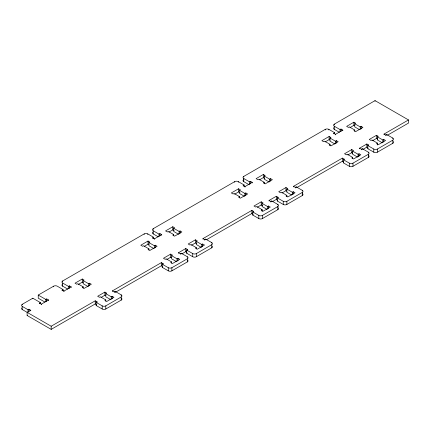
<?xml version="1.0" encoding="UTF-8"?>
<svg xmlns="http://www.w3.org/2000/svg" width="430" height="430" viewBox="0 0 430 430"><rect width="100%" height="100%" fill="white"/><g stroke="black" fill="none" stroke-linecap="round" stroke-linejoin="round"><path stroke-width="0.64" d="M97.056 302.435L97.056 301.844L95.245 300.801L51.181 326.236L22.252 309.536L22.252 306.396A2.558 1.478 0 0 1 22.252 304.306L32.814 298.21L40.398 302.591L40.398 303.768M44.887 302.043L38.243 298.21L38.243 295.071L53.637 286.187A2.558 1.478 0 0 1 57.238 286.176L63.033 289.524L63.033 290.895M62.689 281.548L62.689 280.962L144.174 233.915A2.558 1.478 0 0 1 147.796 233.915L153.575 237.252L153.575 238.43M153.225 229.475L153.225 228.69L234.71 181.643A2.558 1.478 0 0 1 238.333 181.643L244.111 184.981L244.111 186.351M243.762 177.004L243.762 176.418L325.247 129.376A2.558 1.478 0 0 1 328.869 129.376L334.647 132.709L334.647 133.886M334.298 124.931L334.298 124.146L375.041 100.625L408.5 119.943L408.5 123.077L387.618 135.133M22.252 306.396L28.025 309.734L28.934 309.213L30.745 310.256L30.745 310.847M39.495 303.704L39.495 303.112L40.398 302.591M45.833 301.613L45.833 299.452L46.741 298.931L48.547 299.979L48.547 300.565M62.13 290.632L62.13 290.046L63.033 289.524M62.689 280.962A2.558 1.478 0 0 0 62.689 283.053L68.467 286.385L69.375 285.864L71.181 286.907L71.181 287.498M152.666 238.365L152.666 237.774L153.575 237.252M153.225 228.69A2.558 1.478 0 0 0 153.225 230.781L159.003 234.113L159.912 233.592L161.718 234.64L161.718 235.226M243.203 186.093L243.203 185.502L244.111 184.981M243.762 176.418A2.558 1.478 0 0 0 243.762 178.509L249.54 181.847L250.448 181.32L252.259 182.368L252.259 182.954M333.739 133.821L333.739 133.236L334.647 132.709M334.298 124.146A2.558 1.478 0 0 0 334.298 126.237L340.076 129.575L340.985 129.054L342.796 130.096L342.796 130.682M88.059 286.541L83.167 283.719L83.167 280.58L84.076 280.059L82.264 279.011L75.019 283.193L76.83 284.241L77.739 283.719L83.167 286.853L83.167 288.111M153.838 248.561L148.947 245.74L148.947 242.606L149.855 242.079L148.044 241.036L140.798 245.218L142.609 246.261L143.518 245.74L148.947 248.879L148.947 250.131M178.595 234.269L173.704 231.447L173.704 228.308L174.612 227.787L172.801 226.744L165.555 230.926L167.367 231.969L168.275 231.447L173.704 234.581L173.704 235.839M244.374 196.29L239.483 193.468L239.483 190.334L240.392 189.813L238.58 188.765L231.335 192.946L233.146 193.989L234.054 193.468L239.483 196.607L239.483 197.859M269.132 181.998L264.24 179.176L264.24 176.042L265.149 175.515L263.337 174.472L256.092 178.654L257.903 179.697L258.812 179.176L264.24 182.309L264.24 183.567M334.911 144.023L330.02 141.196L330.02 138.062L330.928 137.541L329.117 136.493L321.871 140.674L323.683 141.723L324.591 141.196L330.02 144.335L330.02 145.587M359.668 129.726L354.777 126.904L354.777 123.77L355.685 123.243L353.874 122.201L346.634 126.382L348.44 127.425L349.348 126.904L354.777 130.043L354.777 131.295M30.745 310.256L27.122 312.347L27.122 315.486L51.181 329.375L95.245 303.935L96.487 304.655M39.495 303.112L41.307 304.161L48.547 299.979M62.13 290.046L63.941 291.088L71.181 286.907M152.666 237.774L154.477 238.822L161.718 234.64M243.203 185.502L245.014 186.55L252.259 182.368M333.739 133.236L335.55 134.278L342.796 130.096M78.362 284.402L82.264 282.15L83.167 282.671M144.141 246.422L148.044 244.17L148.947 244.697M168.899 232.13L172.801 229.878L174.161 230.663M234.678 194.15L238.58 191.904L239.94 192.683M259.435 179.858L263.337 177.606L264.697 178.391M325.214 141.884L329.117 139.632L330.02 140.153M349.972 127.586L353.874 125.334L354.777 125.861M27.122 315.486L27.574 315.222M83.167 286.853L82.264 287.374L84.076 288.423L91.316 284.241L89.505 283.193L88.602 283.719L83.167 280.58M148.947 248.879L148.044 249.4L149.855 250.443L157.095 246.261L155.284 245.218L154.381 245.74L148.947 242.606M173.704 234.581L172.801 235.108L174.612 236.151L181.852 231.969L180.041 230.926L179.138 231.447L173.704 228.308M239.483 196.607L238.58 197.128L240.392 198.171L247.632 193.989L245.826 192.946L244.917 193.468L239.483 190.334M264.24 182.309L263.337 182.836L265.149 183.879L272.389 179.697L270.583 178.654L269.675 179.176L264.24 176.042M330.02 144.335L329.117 144.856L330.928 145.904L338.168 141.723L336.362 140.674L335.454 141.196L330.02 138.062M354.777 130.043L353.874 130.564L355.685 131.607L362.925 127.425L361.119 126.382L360.211 126.904L354.777 123.77M110.693 299.613L105.807 296.791L105.807 293.658L106.71 293.131L104.898 292.088L97.658 296.27L99.47 297.313L100.373 296.791L105.807 299.93L105.807 301.183M176.483 261.633L171.597 258.812L171.597 255.673L172.5 255.151L170.689 254.103L163.448 258.285L165.26 259.333L166.163 258.812L171.597 261.945L171.597 263.198M201.229 247.347L196.343 244.519L196.343 241.386L197.246 240.864L195.435 239.816L188.195 243.998L190.006 245.046L190.909 244.519L196.343 247.658L196.343 248.911M267.019 209.362L262.133 206.54L262.133 203.401L263.036 202.879L261.225 201.831L253.985 206.013L255.796 207.061L256.699 206.54L262.133 209.673L262.133 211.555M291.766 195.075L286.88 192.253L286.88 189.114L287.783 188.593L285.971 187.544L278.731 191.726L280.543 192.774L281.446 192.253L286.88 195.387L286.88 196.639M357.556 157.09L352.67 154.268L352.67 151.129L353.573 150.607L351.762 149.565L344.521 153.746L346.333 154.789L347.236 154.268L352.67 157.401L352.67 158.659M382.302 142.803L377.416 139.981L377.416 136.842L378.319 136.321L376.508 135.278L369.268 139.454L371.079 140.502L371.982 139.981L377.416 143.115L377.416 144.996M101.002 297.474L104.898 295.222L105.807 295.749M112.445 291.454L112.445 290.868L161.336 262.644L163.147 263.687L163.147 264.278M166.792 259.494L170.689 257.242L171.597 257.763M178.536 253.297L178.536 252.711L185.781 248.529L187.593 249.572L187.593 250.163M191.538 245.207L195.435 242.955L196.795 243.74M202.981 239.188L202.981 238.596L251.873 210.372L253.684 211.415L253.684 212.006M257.328 207.222L261.225 204.97L262.585 205.755M269.072 201.03L269.072 200.439L276.318 196.257L278.129 197.305L278.129 197.891M282.075 192.936L285.971 190.683L286.88 191.205M293.518 186.916L293.518 186.324L342.409 158.1L344.22 159.148L344.22 159.734M347.865 154.95L351.762 152.698L352.67 153.22M359.609 148.758L359.609 148.167L366.854 143.986L368.666 145.034L368.666 145.62M372.611 140.664L376.508 138.412L377.868 139.196M384.054 134.644L384.054 134.058L408.5 119.943M121.496 298.221A2.558 1.478 0 0 1 121.195 300.102L105.807 308.987A2.558 1.478 0 0 1 102.184 308.987L96.148 305.504L96.148 302.371L97.056 301.844M112.445 290.868L114.256 291.916L115.159 291.389L121.195 294.878A2.558 1.478 0 0 1 121.195 296.969L121.195 300.102M187.716 260.182A2.558 1.478 0 0 1 187.286 261.945L171.898 270.83A2.558 1.478 0 0 1 168.275 270.83L162.239 267.347L162.239 264.208L163.147 263.687M178.536 252.711L180.347 253.754L181.25 253.232L187.286 256.721L187.286 257.307M212.162 246.067A2.558 1.478 0 0 1 211.732 247.83L196.343 256.715A2.558 1.478 0 0 1 192.721 256.721L186.684 253.232L186.684 250.099L187.593 249.572M202.981 238.596L204.793 239.644L205.696 239.118L211.732 242.606A2.558 1.478 0 0 1 211.732 244.697L211.732 247.83M277.979 207.679A2.558 1.478 0 0 1 277.823 209.673L262.434 218.558A2.558 1.478 0 0 1 258.812 218.558L252.775 215.075L252.775 211.942L253.684 211.415M269.072 200.439L270.884 201.487L271.792 200.96L277.823 204.449L277.823 205.035M302.569 193.677A2.558 1.478 0 0 1 302.269 195.559L286.88 204.449A2.558 1.478 0 0 1 283.257 204.449L277.221 200.96L277.221 197.827L278.129 197.305M293.518 186.324L295.329 187.373L296.232 186.851L302.269 190.334A2.558 1.478 0 0 1 302.269 192.425L302.269 195.559M368.66 155.52A2.558 1.478 0 0 1 368.36 157.401L352.971 166.292A2.558 1.478 0 0 1 349.348 166.292L343.312 162.803L343.312 159.67L344.22 159.148M359.609 148.167L361.42 149.215L362.329 148.694L368.36 152.177L368.36 152.962M393.235 141.529A2.558 1.478 0 0 1 392.805 143.292L377.416 152.177A2.558 1.478 0 0 1 373.794 152.177L367.757 148.694L367.757 145.555L368.666 145.034M384.054 134.058L385.866 135.101L386.769 134.579L392.805 138.062A2.558 1.478 0 0 1 392.805 140.153L392.805 143.292M362.952 149.377L366.854 147.125L367.87 147.71M115.321 292.346L161.336 265.778L162.352 266.369M181.879 253.915L185.781 251.663L186.797 252.254M206.432 239.741L251.873 213.506L253.001 214.161M272.416 201.649L276.318 199.396L277.56 200.111M296.969 187.469L342.409 161.239L343.312 161.761M96.148 305.504L96.599 305.241M105.807 299.93L104.898 300.452L106.71 301.494L113.955 297.313L112.144 296.27L111.236 296.791L105.807 293.658M162.239 267.347L162.69 267.084M171.597 261.945L170.689 262.467L172.5 263.515L179.745 259.333L177.934 258.285L177.026 258.812L171.597 255.673M186.684 253.232L187.136 252.974M196.343 247.658L195.435 248.18L197.246 249.228L204.492 245.046L202.68 243.998L201.772 244.519L196.343 241.386M252.775 215.075L253.227 214.812M262.133 209.673L261.225 210.195L263.036 211.243L270.282 207.061L268.471 206.013L267.562 206.54L262.133 203.401M277.221 200.96L277.673 200.702M286.88 195.387L285.971 195.908L287.783 196.956L295.028 192.774L293.217 191.726L292.314 192.253L286.88 189.114M343.312 162.803L343.763 162.545M352.67 157.401L351.762 157.928L353.573 158.971L360.818 154.789L359.007 153.746L358.099 154.268L352.67 151.129M367.757 148.694L368.209 148.431M377.416 143.115L376.508 143.636L378.319 144.684L385.565 140.502L383.754 139.454L382.85 139.981L377.416 136.842M96.148 302.371L102.184 305.854A2.558 1.478 0 0 0 105.807 305.854L121.195 296.969M162.239 264.208L168.275 267.697A2.558 1.478 0 0 0 171.898 267.697L187.286 258.812A2.558 1.478 0 0 0 187.286 256.721M186.684 250.099L192.721 253.582A2.558 1.478 0 0 0 196.343 253.582L211.732 244.697M252.775 211.942L258.812 215.425A2.558 1.478 0 0 0 262.434 215.425L277.823 206.54A2.558 1.478 0 0 0 277.823 204.449M277.221 197.827L283.257 201.31A2.558 1.478 0 0 0 286.88 201.31L302.269 192.425M343.312 159.67L349.348 163.153A2.558 1.478 0 0 0 352.971 163.153L368.36 154.268A2.558 1.478 0 0 0 368.36 152.177M367.757 145.555L373.794 149.038A2.558 1.478 0 0 0 377.416 149.038L392.805 140.153M333.916 127.565A2.558 1.478 0 0 0 334.298 129.376L339.356 132.295M243.595 179.659A2.558 1.478 0 0 0 243.762 181.643L249.18 184.771M152.844 232.109A2.558 1.478 0 0 0 153.225 233.915L158.283 236.833M62.135 284.574A2.558 1.478 0 0 0 62.689 286.187L67.746 289.105M38.243 295.071L45.833 299.452M392.805 138.062L392.805 138.653M386.769 134.579L386.769 135.165M385.866 135.101L385.866 135.686M383.754 139.454L383.754 141.964M382.85 139.981L382.85 142.491M377.416 149.038L377.416 152.177M376.508 135.278L376.508 138.412M375.041 100.625L375.041 101.211M373.794 149.038L373.794 152.177M368.36 154.268L368.36 157.401M366.854 143.986L366.854 147.125M362.329 148.694L362.329 149.28M361.42 149.215L361.42 149.801M361.119 126.382L361.119 128.893M360.211 126.904L360.211 129.414M359.007 153.746L359.007 156.251M358.099 154.268L358.099 156.778M353.874 122.201L353.874 125.334M352.971 163.153L352.971 166.292M351.762 149.565L351.762 152.698M349.348 163.153L349.348 166.292M342.409 158.1L342.409 161.239M340.985 129.054L340.985 131.403M340.076 129.575L340.076 131.731M336.362 140.674L336.362 143.185M335.55 134.278L335.55 134.864M335.454 141.196L335.454 143.706M334.298 126.237L334.298 129.376M329.117 136.493L329.117 139.632M328.869 129.376L328.869 129.962M325.247 129.376L325.247 129.962M302.269 190.334L302.269 190.92M296.232 186.851L296.232 187.437M295.329 187.373L295.329 187.958M293.217 191.726L293.217 194.236M292.314 192.253L292.314 194.758M286.88 201.31L286.88 204.449M285.971 187.544L285.971 190.683M283.257 201.31L283.257 204.449M277.823 206.54L277.823 209.673M276.318 196.257L276.318 199.396M271.792 200.96L271.792 201.552M270.884 201.487L270.884 202.073M270.583 178.654L270.583 181.164M269.675 179.176L269.675 181.686M268.471 206.013L268.471 208.523M267.562 206.54L267.562 209.044M263.337 174.472L263.337 177.606M262.434 215.425L262.434 218.558M261.225 201.831L261.225 204.97M258.812 215.425L258.812 218.558M251.873 210.372L251.873 213.506M250.448 181.32L250.448 183.868M249.54 181.847L249.54 184.196M245.826 192.946L245.826 195.456M245.014 186.55L245.014 187.136M244.917 193.468L244.917 195.978M243.762 178.509L243.762 181.643M238.58 188.765L238.58 191.904M238.333 181.643L238.333 182.234M234.71 181.643L234.71 182.234M211.732 242.606L211.732 243.192M205.696 239.118L205.696 239.709M204.793 239.644L204.793 240.23M202.68 243.998L202.68 246.508M201.772 244.519L201.772 247.03M196.343 253.582L196.343 256.715M195.435 239.816L195.435 242.955M192.721 253.582L192.721 256.721M187.286 258.812L187.286 261.945M185.781 248.529L185.781 251.663M181.25 253.232L181.25 253.824M180.347 253.754L180.347 254.345M180.041 230.926L180.041 233.431M179.138 231.447L179.138 233.958M177.934 258.285L177.934 260.795M177.026 258.812L177.026 261.316M172.801 226.744L172.801 229.878M171.898 267.697L171.898 270.83M170.689 254.103L170.689 257.242M168.275 267.697L168.275 270.83M161.336 262.644L161.336 265.778M159.912 233.592L159.912 235.946M159.003 234.113L159.003 236.274M155.284 245.218L155.284 247.728M154.477 238.822L154.477 239.408M154.381 245.74L154.381 248.25M153.225 230.781L153.225 233.915M148.044 241.036L148.044 244.17M147.796 233.915L147.796 234.506M144.174 233.915L144.174 234.506M121.195 294.878L121.195 295.464M115.159 291.389L115.159 291.981M114.256 291.916L114.256 292.502M112.144 296.27L112.144 298.78M111.236 296.791L111.236 299.302M105.807 305.854L105.807 308.987M104.898 292.088L104.898 295.222M102.184 305.854L102.184 308.987M95.245 300.801L95.245 303.935M89.505 283.193L89.505 285.703M88.602 283.719L88.602 286.224M82.264 279.011L82.264 282.15M69.375 285.864L69.375 288.412M68.467 286.385L68.467 288.74M63.941 291.088L63.941 291.68M62.689 283.053L62.689 286.187M53.637 286.187L53.637 286.778M51.181 326.236L51.181 329.375M46.741 298.931L46.741 301.285M41.307 304.161L41.307 304.746M32.814 298.21L32.814 298.796M28.934 309.213L28.934 311.562M28.025 309.734L28.025 312.481M22.252 304.306L22.252 304.897M22.252 309.536A2.558 1.478 0 0 1 21.71 307.901"/></g></svg>
